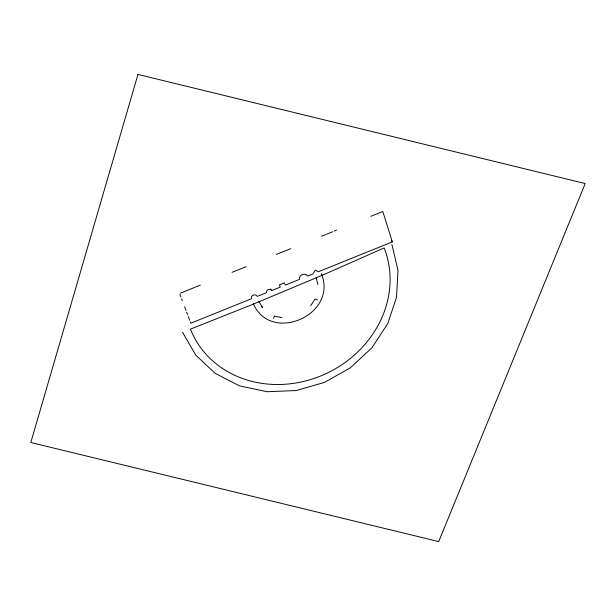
<?xml version="1.0" encoding="UTF-8"?>
<svg xmlns="http://www.w3.org/2000/svg" width="616" height="616" viewBox="0 0 616 616"><rect width="100%" height="100%" fill="white"/><g stroke="black" fill="none" stroke-linecap="round" stroke-linejoin="round"><path stroke-width="0.92" d="M273.465 318.364L274.466 316.093L282.02 317.694M310.672 305.69L314.976 299.114L317.517 299.907M322.029 275.36L384.145 247.963A105.09 93.47 -26.9 0 1 321.791 375.514A105.09 93.47 -26.9 0 1 190.429 329.144L253.484 304.088L322.029 275.36L321.198 273.72M180.426 293.162L194.825 287.349M195.619 287.033L200.385 285.108M232.047 272.326L246.277 266.589M276.399 254.431L290.621 248.687M321.583 236.198L325.764 234.504M326.603 234.172L332.463 231.809M334.134 231.131L336.644 230.115M370.87 216.308L382.805 211.488L392.315 241.903L318.264 271.779L315.369 270.054L312.913 273.943L307.553 276.107C305.29 272.026 298.567 275.113 299.345 279.418L285.377 285.054L284.723 283.768M284.53 282.806L279.418 284.869L280.265 287.118L271.61 290.613L270.77 288.958M258.859 301.424L262.478 307.669L261.823 306.368M182.544 332.27L195.765 355.101L215.215 373.388L239.57 385.878L267.175 391.73L296.15 390.536L324.517 382.39L350.342 367.829L371.864 347.863L387.618 323.839L396.527 297.405L397.99 270.355L391.907 244.537M391.661 240.61L392.315 241.903M253.484 304.088L253.315 303.75C270.84 343.928 336.898 315.23 321.86 275.021M190.298 321.875L190.952 323.161L251.528 298.714C250.081 295.303 255.809 293.239 257.326 296.381L266.397 292.715C265.935 289.797 270.316 287.788 271.61 290.613M179.918 294.386L180.919 297.051M181.589 298.822L182.259 300.593M184.608 306.799L185.947 310.349M186.617 312.12L187.618 314.784M188.288 316.555L189.628 320.104M316.154 277.416L317.817 284.476M137.969 74.421L30.8 442.504L438.715 541.58L585.2 183.56L137.969 74.421"/></g></svg>
